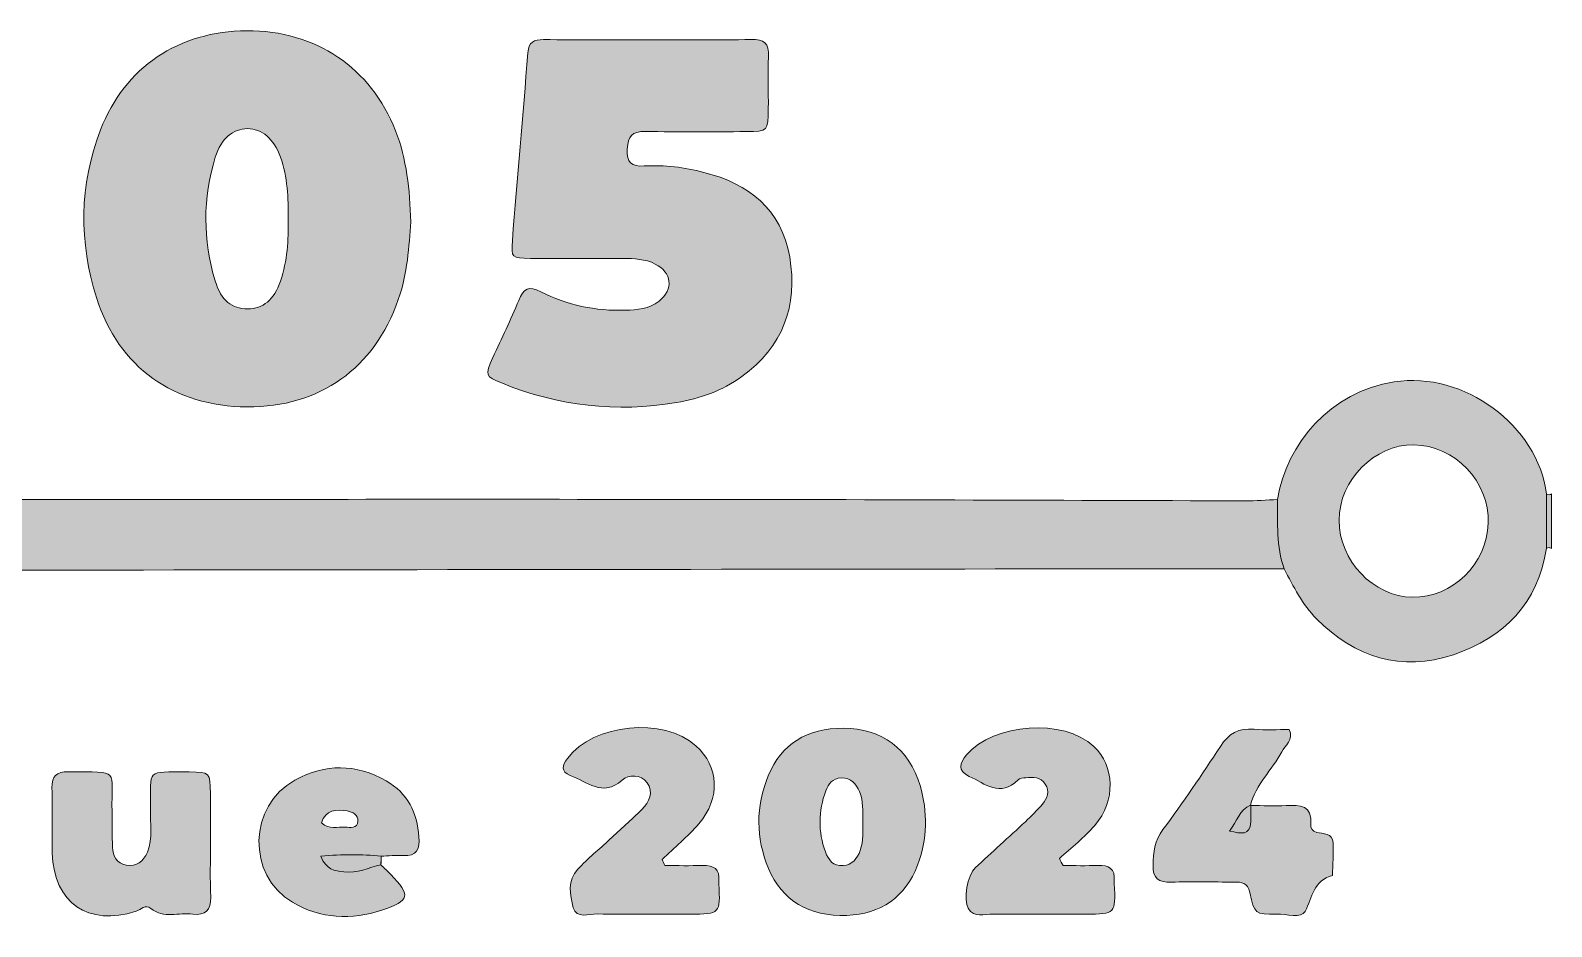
# Model space of a CAD drawing. Header units: millimetres. Extents: x -46 to 187, y -44 to 92.
# Drawn here: x 139.64 to 186.7, y -30.3 to -2.56 of the extents above; entities that cross this region are included whole.
import ezdxf

# ---------------------------------------------------------------- set-up
doc = ezdxf.new("R2010")
doc.units = ezdxf.units.MM
doc.header["$MEASUREMENT"] = 0
doc.layers.add('Calque 1', color=7, linetype='Continuous')

# ---------------------------------------------------------------- blocks, each defined once
blk = doc.blocks.new('block 2')
at = {"layer": 'Calque 1', "true_color": 0xffffff}
h = blk.add_hatch(color=7, dxfattribs=at)
h.dxf.hatch_style = 2
edge = h.paths.add_edge_path()
edge.add_spline(control_points=[(151.409, -8.488), (151.356, -9.243), (151.307, -10.083), (151.023, -10.895), (150.275, -13.027), (148.602, -14.225), (146.343, -14.215), (144.093, -14.205), (142.367, -12.987), (141.692, -10.856), (141.141, -9.114), (141.146, -7.355), (141.812, -5.636), (142.566, -3.692), (144.23, -2.581), (146.339, -2.57), (148.464, -2.559), (150.176, -3.715), (150.939, -5.668), (151.283, -6.548), (151.376, -7.469), (151.409, -8.488)], knot_values=[0, 0, 0, 0, 1, 1, 1, 2, 2, 2, 3, 3, 3, 4, 4, 4, 5, 5, 5, 6, 6, 6, 7, 7, 7, 7], degree=3, periodic=1)
edge = h.paths.add_edge_path()
edge.add_spline(control_points=[(147.614, -8.4), (147.627, -7.748), (147.595, -7.101), (147.377, -6.481), (147.177, -5.914), (146.799, -5.6), (146.36, -5.601), (145.913, -5.603), (145.546, -5.891), (145.361, -6.488), (144.968, -7.758), (144.976, -9.044), (145.357, -10.314), (145.544, -10.936), (145.874, -11.176), (146.363, -11.178), (146.838, -11.179), (147.177, -10.906), (147.379, -10.318), (147.591, -9.697), (147.629, -9.05), (147.614, -8.4)], knot_values=[0, 0, 0, 0, 1, 1, 1, 2, 2, 2, 3, 3, 3, 4, 4, 4, 5, 5, 5, 6, 6, 6, 7, 7, 7, 7], degree=3, periodic=1)
h = blk.add_hatch(color=7, dxfattribs=at)
h.dxf.hatch_style = 2
edge = h.paths.add_edge_path()
edge.add_spline(control_points=[(158.813, -2.846), (159.855, -2.846), (160.898, -2.859), (161.94, -2.84), (162.338, -2.832), (162.5, -2.96), (162.479, -3.372), (162.451, -3.906), (162.476, -4.442), (162.471, -4.977), (162.465, -5.679), (162.462, -5.687), (161.787, -5.692), (160.745, -5.699), (159.702, -5.706), (158.66, -5.688), (158.257, -5.681), (158.132, -5.842), (158.107, -6.231), (158.078, -6.658), (158.24, -6.779), (158.634, -6.756), (159.257, -6.719), (159.875, -6.8), (160.476, -6.954), (161.865, -7.308), (162.882, -8.09), (163.132, -9.574), (163.387, -11.086), (162.926, -12.359), (161.65, -13.277), (161.046, -13.712), (160.36, -13.958), (159.628, -14.082), (157.776, -14.395), (155.981, -14.187), (154.245, -13.485), (153.699, -13.264), (153.702, -13.243), (153.951, -12.686), (154.214, -12.095), (154.504, -11.515), (154.75, -10.917), (154.899, -10.558), (155.052, -10.449), (155.437, -10.649), (156.249, -11.072), (157.132, -11.247), (158.049, -11.223), (158.416, -11.214), (158.785, -11.184), (159.09, -10.94), (159.546, -10.575), (159.492, -10.054), (158.972, -9.791), (158.66, -9.633), (158.321, -9.622), (157.982, -9.621), (157.024, -9.619), (156.066, -9.626), (155.108, -9.617), (154.54, -9.611), (154.511, -9.598), (154.552, -9.063), (154.702, -7.126), (154.88, -5.192), (155.03, -3.255), (155.056, -2.912), (155.222, -2.841), (155.517, -2.844), (156.615, -2.851), (157.714, -2.847), (158.813, -2.846)], knot_values=[0, 0, 0, 0, 1, 1, 1, 2, 2, 2, 3, 3, 3, 4, 4, 4, 5, 5, 5, 6, 6, 6, 7, 7, 7, 8, 8, 8, 9, 9, 9, 10, 10, 10, 11, 11, 11, 12, 12, 12, 13, 13, 13, 14, 14, 14, 15, 15, 15, 16, 16, 16, 17, 17, 17, 18, 18, 18, 19, 19, 19, 20, 20, 20, 21, 21, 21, 22, 22, 22, 23, 23, 23, 24, 24, 24, 24], degree=3, periodic=1)
h = blk.add_hatch(color=7, dxfattribs=at)
h.dxf.hatch_style = 2
edge = h.paths.add_edge_path()
edge.add_spline(control_points=[(178.428, -19.231), (177.018, -19.23), (175.608, -19.227), (174.198, -19.228), (154.117, -19.252), (134.036, -19.276), (113.955, -19.299), (112.234, -19.301), (110.514, -19.296), (108.793, -19.287), (107.991, -19.283), (107.979, -19.274), (107.983, -18.513), (107.998, -15.383), (108.018, -12.253), (108.043, -9.124), (108.05, -8.292), (108.108, -8.251), (108.909, -8.326), (110.228, -8.45), (110.224, -8.45), (110.212, -9.791), (110.192, -11.906), (110.177, -14.02), (110.162, -16.135), (110.155, -17.022), (110.164, -17.036), (111.048, -17.039), (115.505, -17.057), (119.961, -17.082), (124.417, -17.083), (136.037, -17.086), (147.657, -17.072), (159.277, -17.078), (165.256, -17.08), (171.236, -17.11), (177.215, -17.124), (177.552, -17.125), (177.89, -17.098), (178.228, -17.083), (178.22, -17.806), (178.193, -18.531), (178.428, -19.231)], knot_values=[0, 0, 0, 0, 1, 1, 1, 2, 2, 2, 3, 3, 3, 4, 4, 4, 5, 5, 5, 6, 6, 6, 7, 7, 7, 8, 8, 8, 9, 9, 9, 10, 10, 10, 11, 11, 11, 12, 12, 12, 13, 13, 13, 14, 14, 14, 14], degree=3, periodic=1)
h = blk.add_hatch(color=7, dxfattribs=at)
h.dxf.hatch_style = 2
edge = h.paths.add_edge_path()
edge.add_spline(control_points=[(178.428, -19.231), (178.193, -18.531), (178.22, -17.806), (178.228, -17.083), (178.494, -15.352), (179.87, -13.747), (181.835, -13.441), (183.994, -13.106), (186.279, -14.781), (186.548, -16.921), (186.547, -17.476), (186.547, -18.031), (186.546, -18.585), (186.289, -20.298), (185.23, -21.358), (183.667, -21.886), (182.054, -22.431), (180.627, -21.977), (179.433, -20.777), (178.991, -20.332), (178.723, -19.772), (178.428, -19.231)], knot_values=[0, 0, 0, 0, 1, 1, 1, 2, 2, 2, 3, 3, 3, 4, 4, 4, 5, 5, 5, 6, 6, 6, 7, 7, 7, 7], degree=3, periodic=1)
edge = h.paths.add_edge_path()
edge.add_spline(control_points=[(182.44, -15.39), (181.224, -15.376), (180.131, -16.48), (180.131, -17.723), (180.131, -18.977), (181.186, -20.086), (182.399, -20.108), (183.634, -20.129), (184.707, -19.081), (184.744, -17.815), (184.782, -16.527), (183.716, -15.405), (182.44, -15.39)], knot_values=[0, 0, 0, 0, 1, 1, 1, 2, 2, 2, 3, 3, 3, 4, 4, 4, 4], degree=3, periodic=1)
at = {"layer": 'Calque 1', "true_color": 0x64a5d8}
h = blk.add_hatch(color=153, dxfattribs=at)
h.dxf.hatch_style = 2
edge = h.paths.add_edge_path()
edge.add_spline(control_points=[(186.704, -18.6), (186.704, -18.6), (186.627, -18.57), (186.627, -18.57), (186.627, -18.57), (186.546, -18.585), (186.546, -18.585), (186.547, -18.031), (186.547, -17.476), (186.548, -16.921), (186.602, -16.942), (186.654, -16.938), (186.704, -16.908), (186.704, -17.472), (186.704, -18.036), (186.704, -18.6)], knot_values=[0, 0, 0, 0, 1, 1, 1, 2, 2, 2, 3, 3, 3, 4, 4, 4, 5, 5, 5, 5], degree=3, periodic=1)
at = {"layer": 'Calque 1', "true_color": 0xffffff}
h = blk.add_hatch(color=7, dxfattribs=at)
h.dxf.hatch_style = 2
edge = h.paths.add_edge_path()
edge.add_spline(control_points=[(159.27, -28.415), (159.659, -28.415), (160.048, -28.426), (160.437, -28.411), (160.788, -28.398), (160.972, -28.528), (160.942, -28.897), (160.939, -28.925), (160.941, -28.954), (160.942, -28.982), (160.987, -29.91), (160.98, -29.918), (160.048, -29.92), (159.091, -29.922), (158.133, -29.931), (157.177, -29.914), (156.92, -29.909), (156.532, -30.074), (156.438, -29.719), (156.335, -29.33), (156.24, -28.873), (156.579, -28.523), (156.891, -28.2), (157.237, -27.909), (157.567, -27.603), (157.897, -27.298), (158.234, -26.999), (158.555, -26.683), (158.793, -26.448), (158.927, -26.141), (158.719, -25.849), (158.529, -25.582), (158.148, -25.598), (157.952, -25.77), (157.336, -26.314), (156.861, -25.815), (156.344, -25.624), (156.043, -25.512), (156.089, -25.319), (156.255, -25.097), (157.06, -24.02), (159.236, -23.804), (160.232, -24.707), (160.946, -25.355), (161.001, -26.323), (160.322, -27.12), (159.98, -27.522), (159.565, -27.861), (159.182, -28.228), (159.212, -28.29), (159.241, -28.352), (159.27, -28.415)], knot_values=[0, 0, 0, 0, 1, 1, 1, 2, 2, 2, 3, 3, 3, 4, 4, 4, 5, 5, 5, 6, 6, 6, 7, 7, 7, 8, 8, 8, 9, 9, 9, 10, 10, 10, 11, 11, 11, 12, 12, 12, 13, 13, 13, 14, 14, 14, 15, 15, 15, 16, 16, 16, 17, 17, 17, 17], degree=3, periodic=1)
h = blk.add_hatch(color=7, dxfattribs=at)
h.dxf.hatch_style = 2
edge = h.paths.add_edge_path()
edge.add_spline(control_points=[(171.59, -28.415), (171.949, -28.415), (172.308, -28.426), (172.666, -28.411), (173.012, -28.397), (173.208, -28.515), (173.174, -28.891), (173.171, -28.919), (173.173, -28.947), (173.174, -28.975), (173.219, -29.911), (173.215, -29.918), (172.289, -29.92), (171.333, -29.923), (170.377, -29.93), (169.421, -29.915), (169.16, -29.911), (168.84, -30.046), (168.655, -29.738), (168.497, -29.476), (168.634, -28.711), (168.874, -28.485), (169.387, -28.004), (169.911, -27.536), (170.425, -27.057), (170.61, -26.885), (170.788, -26.704), (170.95, -26.51), (171.1, -26.331), (171.189, -26.12), (171.041, -25.893), (170.896, -25.67), (170.665, -25.674), (170.437, -25.695), (170.355, -25.702), (170.248, -25.709), (170.198, -25.761), (169.648, -26.322), (169.174, -25.877), (168.688, -25.653), (168.313, -25.481), (168.388, -25.248), (168.607, -24.989), (169.443, -23.998), (171.604, -23.852), (172.546, -24.726), (173.191, -25.325), (173.226, -26.414), (172.576, -27.17), (172.251, -27.548), (171.846, -27.858), (171.477, -28.198), (171.515, -28.27), (171.552, -28.342), (171.59, -28.415)], knot_values=[0, 0, 0, 0, 1, 1, 1, 2, 2, 2, 3, 3, 3, 4, 4, 4, 5, 5, 5, 6, 6, 6, 7, 7, 7, 8, 8, 8, 9, 9, 9, 10, 10, 10, 11, 11, 11, 12, 12, 12, 13, 13, 13, 14, 14, 14, 15, 15, 15, 16, 16, 16, 17, 17, 17, 18, 18, 18, 18], degree=3, periodic=1)
h = blk.add_hatch(color=7, dxfattribs=at)
h.dxf.hatch_style = 2
edge = h.paths.add_edge_path()
edge.add_spline(control_points=[(164.793, -24.165), (165.985, -24.174), (166.835, -24.8), (167.165, -25.932), (167.407, -26.763), (167.395, -27.592), (167.087, -28.407), (166.721, -29.378), (165.944, -29.926), (164.901, -29.957), (163.721, -29.992), (162.898, -29.509), (162.478, -28.506), (162.081, -27.555), (162.077, -26.592), (162.469, -25.638), (162.875, -24.652), (163.669, -24.157), (164.793, -24.165)], knot_values=[0, 0, 0, 0, 1, 1, 1, 2, 2, 2, 3, 3, 3, 4, 4, 4, 5, 5, 5, 6, 6, 6, 6], degree=3, periodic=1)
edge = h.paths.add_edge_path()
edge.add_spline(control_points=[(165.398, -27.033), (165.385, -26.728), (165.42, -26.413), (165.294, -26.124), (165.189, -25.885), (165.03, -25.694), (164.729, -25.704), (164.463, -25.712), (164.327, -25.888), (164.248, -26.105), (164.019, -26.73), (164.007, -27.362), (164.236, -27.991), (164.328, -28.242), (164.481, -28.438), (164.784, -28.418), (165.076, -28.399), (165.224, -28.193), (165.313, -27.947), (165.42, -27.652), (165.387, -27.34), (165.398, -27.033)], knot_values=[0, 0, 0, 0, 1, 1, 1, 2, 2, 2, 3, 3, 3, 4, 4, 4, 5, 5, 5, 6, 6, 6, 7, 7, 7, 7], degree=3, periodic=1)
h = blk.add_hatch(color=7, dxfattribs=at)
h.dxf.hatch_style = 2
edge = h.paths.add_edge_path()
edge.add_spline(control_points=[(177.397, -26.557), (177.764, -26.558), (178.131, -26.573), (178.496, -26.557), (178.924, -26.539), (179.307, -26.544), (179.253, -27.143), (179.243, -27.256), (179.31, -27.357), (179.437, -27.39), (179.641, -27.444), (179.93, -27.387), (179.943, -27.712), (179.956, -28.048), (179.933, -28.386), (179.926, -28.723), (179.333, -28.866), (179.305, -29.402), (179.08, -29.833), (178.963, -30.06), (178.502, -29.913), (178.197, -29.917), (177.531, -29.924), (177.513, -29.92), (177.371, -29.25), (177.306, -28.938), (177.112, -28.927), (176.879, -28.926), (176.231, -28.925), (175.582, -28.911), (174.934, -28.929), (174.549, -28.941), (174.365, -28.82), (174.373, -28.404), (174.38, -28.002), (174.423, -27.647), (174.68, -27.299), (175.3, -26.462), (175.891, -25.602), (176.457, -24.727), (176.717, -24.325), (177.021, -24.147), (177.499, -24.195), (177.86, -24.231), (178.228, -24.202), (178.589, -24.202), (178.737, -24.538), (178.459, -24.69), (178.354, -24.893), (178.06, -25.46), (177.546, -25.9), (177.389, -26.55), (177.043, -26.692), (176.975, -27.033), (176.742, -27.348), (177.112, -27.426), (177.377, -27.499), (177.397, -27.06), (177.404, -26.893), (177.398, -26.725), (177.397, -26.557)], knot_values=[0, 0, 0, 0, 1, 1, 1, 2, 2, 2, 3, 3, 3, 4, 4, 4, 5, 5, 5, 6, 6, 6, 7, 7, 7, 8, 8, 8, 9, 9, 9, 10, 10, 10, 11, 11, 11, 12, 12, 12, 13, 13, 13, 14, 14, 14, 15, 15, 15, 16, 16, 16, 17, 17, 17, 18, 18, 18, 19, 19, 19, 20, 20, 20, 20], degree=3, periodic=1)
h = blk.add_hatch(color=7, dxfattribs=at)
h.dxf.hatch_style = 2
edge = h.paths.add_edge_path()
edge.add_spline(control_points=[(145.213, -27.705), (145.213, -28.268), (145.196, -28.832), (145.218, -29.394), (145.234, -29.805), (145.055, -29.967), (144.666, -29.917), (144.234, -29.862), (143.769, -30.074), (143.368, -29.742), (143.201, -29.604), (143.059, -29.783), (142.911, -29.83), (141.429, -30.305), (140.366, -29.576), (140.319, -28.034), (140.299, -27.359), (140.325, -26.682), (140.308, -26.007), (140.299, -25.643), (140.451, -25.51), (140.808, -25.512), (142.479, -25.521), (142.13, -25.397), (142.166, -26.751), (142.175, -27.117), (142.167, -27.483), (142.18, -27.849), (142.19, -28.127), (142.307, -28.348), (142.604, -28.4), (142.931, -28.456), (143.14, -28.289), (143.26, -27.996), (143.437, -27.561), (143.344, -27.105), (143.355, -26.658), (143.387, -25.401), (143.158, -25.519), (144.555, -25.518), (145.195, -25.518), (145.201, -25.535), (145.212, -26.185), (145.22, -26.691), (145.213, -27.198), (145.213, -27.705)], knot_values=[0, 0, 0, 0, 1, 1, 1, 2, 2, 2, 3, 3, 3, 4, 4, 4, 5, 5, 5, 6, 6, 6, 7, 7, 7, 8, 8, 8, 9, 9, 9, 10, 10, 10, 11, 11, 11, 12, 12, 12, 13, 13, 13, 14, 14, 14, 15, 15, 15, 15], degree=3, periodic=1)
h = blk.add_hatch(color=7, dxfattribs=at)
h.dxf.hatch_style = 2
edge = h.paths.add_edge_path()
edge.add_spline(control_points=[(150.486, -28.392), (150.587, -28.491), (150.688, -28.589), (150.787, -28.689), (151.415, -29.325), (151.391, -29.508), (150.518, -29.795), (149.575, -30.105), (148.618, -30.069), (147.747, -29.551), (146.329, -28.708), (146.381, -26.564), (147.827, -25.769), (148.763, -25.255), (149.712, -25.261), (150.644, -25.79), (151.315, -26.17), (151.613, -26.778), (151.663, -27.529), (151.688, -27.892), (151.608, -28.137), (151.166, -28.104), (150.943, -28.087), (150.717, -28.119), (150.492, -28.128), (149.891, -28.059), (149.294, -28.065), (148.625, -28.124), (148.792, -28.546), (149.054, -28.579), (149.338, -28.614), (149.75, -28.665), (150.106, -28.474), (150.486, -28.392)], knot_values=[0, 0, 0, 0, 1, 1, 1, 2, 2, 2, 3, 3, 3, 4, 4, 4, 5, 5, 5, 6, 6, 6, 7, 7, 7, 8, 8, 8, 9, 9, 9, 10, 10, 10, 11, 11, 11, 11], degree=3, periodic=1)
edge = h.paths.add_edge_path()
edge.add_spline(control_points=[(148.644, -27.094), (148.885, -27.314), (149.146, -27.215), (149.384, -27.225), (149.533, -27.231), (149.759, -27.281), (149.774, -27.04), (149.786, -26.847), (149.614, -26.753), (149.442, -26.725), (149.099, -26.667), (148.778, -26.679), (148.644, -27.094)], knot_values=[0, 0, 0, 0, 1, 1, 1, 2, 2, 2, 3, 3, 3, 4, 4, 4, 4], degree=3, periodic=1)
at = {"layer": 'Calque 1', "true_color": 0xfeffff}
h = blk.add_hatch(color=7, dxfattribs=at)
h.dxf.hatch_style = 2
edge = h.paths.add_edge_path()
edge.add_spline(control_points=[(177.397, -26.557), (177.398, -26.725), (177.404, -26.893), (177.397, -27.06), (177.377, -27.499), (177.112, -27.426), (176.742, -27.348), (176.975, -27.033), (177.043, -26.692), (177.389, -26.55), (177.389, -26.55), (177.397, -26.557), (177.397, -26.557)], knot_values=[0, 0, 0, 0, 1, 1, 1, 2, 2, 2, 3, 3, 3, 4, 4, 4, 4], degree=3, periodic=1)
at = {"layer": 'Calque 1', "true_color": 0xe0edf7}
h = blk.add_hatch(color=254, dxfattribs=at)
h.dxf.hatch_style = 2
edge = h.paths.add_edge_path()
edge.add_spline(control_points=[(150.486, -28.392), (150.106, -28.474), (149.75, -28.665), (149.338, -28.614), (149.054, -28.579), (148.792, -28.546), (148.625, -28.124), (149.294, -28.065), (149.891, -28.059), (150.492, -28.128), (150.49, -28.216), (150.488, -28.304), (150.486, -28.392)], knot_values=[0, 0, 0, 0, 1, 1, 1, 2, 2, 2, 3, 3, 3, 4, 4, 4, 4], degree=3, periodic=1)
at = {"layer": 'Calque 1', "lineweight": 0}
for points, knots in [([(151.409, -8.488), (151.376, -7.469), (151.283, -6.548), (150.939, -5.668), (150.176, -3.715), (148.464, -2.559), (146.339, -2.57), (144.23, -2.581), (142.566, -3.692), (141.812, -5.636), (141.146, -7.355), (141.141, -9.114), (141.692, -10.856), (142.367, -12.987), (144.093, -14.205), (146.343, -14.215), (148.602, -14.225), (150.275, -13.027), (151.023, -10.895), (151.307, -10.083), (151.356, -9.243), (151.409, -8.488)], [0, 0, 0, 0, 1, 1, 1, 2, 2, 2, 3, 3, 3, 4, 4, 4, 5, 5, 5, 6, 6, 6, 7, 7, 7, 7]), ([(151.409, -8.488), (151.356, -9.243), (151.307, -10.083), (151.023, -10.895), (150.275, -13.027), (148.602, -14.225), (146.343, -14.215), (144.093, -14.205), (142.367, -12.987), (141.692, -10.856), (141.141, -9.114), (141.146, -7.355), (141.812, -5.636), (142.566, -3.692), (144.23, -2.581), (146.339, -2.57), (148.464, -2.559), (150.176, -3.715), (150.939, -5.668), (151.283, -6.548), (151.376, -7.469), (151.409, -8.488)], [0, 0, 0, 0, 1, 1, 1, 2, 2, 2, 3, 3, 3, 4, 4, 4, 5, 5, 5, 6, 6, 6, 7, 7, 7, 7]), ([(158.813, -2.847), (157.714, -2.847), (156.615, -2.851), (155.517, -2.844), (155.222, -2.841), (155.056, -2.912), (155.03, -3.255), (154.88, -5.192), (154.702, -7.126), (154.552, -9.063), (154.511, -9.598), (154.54, -9.611), (155.108, -9.617), (156.066, -9.626), (157.024, -9.619), (157.982, -9.621), (158.321, -9.622), (158.66, -9.633), (158.972, -9.791), (159.492, -10.054), (159.546, -10.575), (159.09, -10.94), (158.785, -11.184), (158.416, -11.214), (158.049, -11.223), (157.132, -11.247), (156.249, -11.072), (155.437, -10.649), (155.052, -10.449), (154.899, -10.558), (154.75, -10.917), (154.504, -11.515), (154.214, -12.095), (153.951, -12.686), (153.702, -13.243), (153.699, -13.264), (154.245, -13.485), (155.981, -14.187), (157.776, -14.395), (159.628, -14.082), (160.36, -13.958), (161.046, -13.712), (161.65, -13.277), (162.926, -12.359), (163.387, -11.086), (163.132, -9.574), (162.882, -8.09), (161.865, -7.308), (160.476, -6.954), (159.875, -6.8), (159.257, -6.719), (158.634, -6.756), (158.24, -6.779), (158.078, -6.658), (158.107, -6.231), (158.132, -5.842), (158.257, -5.681), (158.66, -5.688), (159.702, -5.706), (160.745, -5.699), (161.787, -5.692), (162.462, -5.687), (162.465, -5.679), (162.471, -4.977), (162.476, -4.442), (162.451, -3.906), (162.479, -3.372), (162.5, -2.96), (162.338, -2.832), (161.94, -2.84), (160.898, -2.859), (159.855, -2.846), (158.813, -2.847)], [0, 0, 0, 0, 1, 1, 1, 2, 2, 2, 3, 3, 3, 4, 4, 4, 5, 5, 5, 6, 6, 6, 7, 7, 7, 8, 8, 8, 9, 9, 9, 10, 10, 10, 11, 11, 11, 12, 12, 12, 13, 13, 13, 14, 14, 14, 15, 15, 15, 16, 16, 16, 17, 17, 17, 18, 18, 18, 19, 19, 19, 20, 20, 20, 21, 21, 21, 22, 22, 22, 23, 23, 23, 24, 24, 24, 24]), ([(158.813, -2.846), (159.855, -2.846), (160.898, -2.859), (161.94, -2.84), (162.338, -2.832), (162.5, -2.96), (162.479, -3.372), (162.451, -3.906), (162.476, -4.442), (162.471, -4.977), (162.465, -5.679), (162.462, -5.687), (161.787, -5.692), (160.745, -5.699), (159.702, -5.706), (158.66, -5.688), (158.257, -5.681), (158.132, -5.842), (158.107, -6.231), (158.078, -6.658), (158.24, -6.779), (158.634, -6.756), (159.257, -6.719), (159.875, -6.8), (160.476, -6.954), (161.865, -7.308), (162.882, -8.09), (163.132, -9.574), (163.387, -11.086), (162.926, -12.359), (161.65, -13.277), (161.046, -13.712), (160.36, -13.958), (159.628, -14.082), (157.776, -14.395), (155.981, -14.187), (154.245, -13.485), (153.699, -13.264), (153.702, -13.243), (153.951, -12.686), (154.214, -12.095), (154.504, -11.515), (154.75, -10.917), (154.899, -10.558), (155.052, -10.449), (155.437, -10.649), (156.249, -11.072), (157.132, -11.247), (158.049, -11.223), (158.416, -11.214), (158.785, -11.184), (159.09, -10.94), (159.546, -10.575), (159.492, -10.054), (158.972, -9.791), (158.66, -9.633), (158.321, -9.622), (157.982, -9.621), (157.024, -9.619), (156.066, -9.626), (155.108, -9.617), (154.54, -9.611), (154.511, -9.598), (154.552, -9.063), (154.702, -7.126), (154.88, -5.192), (155.03, -3.255), (155.056, -2.912), (155.222, -2.841), (155.517, -2.844), (156.615, -2.851), (157.714, -2.847), (158.813, -2.846)], [0, 0, 0, 0, 1, 1, 1, 2, 2, 2, 3, 3, 3, 4, 4, 4, 5, 5, 5, 6, 6, 6, 7, 7, 7, 8, 8, 8, 9, 9, 9, 10, 10, 10, 11, 11, 11, 12, 12, 12, 13, 13, 13, 14, 14, 14, 15, 15, 15, 16, 16, 16, 17, 17, 17, 18, 18, 18, 19, 19, 19, 20, 20, 20, 21, 21, 21, 22, 22, 22, 23, 23, 23, 24, 24, 24, 24]), ([(147.614, -8.4), (147.627, -7.748), (147.595, -7.101), (147.377, -6.481), (147.177, -5.914), (146.799, -5.6), (146.36, -5.601), (145.913, -5.603), (145.546, -5.891), (145.361, -6.488), (144.968, -7.758), (144.976, -9.044), (145.357, -10.314), (145.544, -10.936), (145.874, -11.176), (146.363, -11.178), (146.838, -11.179), (147.177, -10.906), (147.379, -10.318), (147.591, -9.697), (147.629, -9.05), (147.614, -8.4)], [0, 0, 0, 0, 1, 1, 1, 2, 2, 2, 3, 3, 3, 4, 4, 4, 5, 5, 5, 6, 6, 6, 7, 7, 7, 7]), ([(147.614, -8.399), (147.629, -9.05), (147.591, -9.697), (147.379, -10.318), (147.177, -10.906), (146.838, -11.179), (146.363, -11.178), (145.874, -11.176), (145.544, -10.936), (145.357, -10.314), (144.976, -9.044), (144.968, -7.758), (145.361, -6.488), (145.546, -5.891), (145.913, -5.603), (146.36, -5.601), (146.799, -5.6), (147.177, -5.914), (147.377, -6.481), (147.595, -7.101), (147.627, -7.748), (147.614, -8.399)], [0, 0, 0, 0, 1, 1, 1, 2, 2, 2, 3, 3, 3, 4, 4, 4, 5, 5, 5, 6, 6, 6, 7, 7, 7, 7]), ([(178.428, -19.231), (177.018, -19.23), (175.608, -19.227), (174.198, -19.228), (154.117, -19.252), (134.036, -19.276), (113.955, -19.299), (112.234, -19.301), (110.514, -19.296), (108.793, -19.287), (107.991, -19.283), (107.979, -19.274), (107.983, -18.513), (107.998, -15.383), (108.018, -12.253), (108.043, -9.124), (108.05, -8.292), (108.108, -8.251), (108.909, -8.326), (110.228, -8.45), (110.224, -8.45), (110.212, -9.791), (110.192, -11.906), (110.177, -14.02), (110.162, -16.135), (110.155, -17.022), (110.164, -17.036), (111.048, -17.039), (115.505, -17.057), (119.961, -17.082), (124.417, -17.083), (136.037, -17.086), (147.657, -17.072), (159.277, -17.078), (165.256, -17.08), (171.236, -17.11), (177.215, -17.124), (177.552, -17.125), (177.89, -17.098), (178.228, -17.083), (178.22, -17.806), (178.193, -18.531), (178.428, -19.231)], [0, 0, 0, 0, 1, 1, 1, 2, 2, 2, 3, 3, 3, 4, 4, 4, 5, 5, 5, 6, 6, 6, 7, 7, 7, 8, 8, 8, 9, 9, 9, 10, 10, 10, 11, 11, 11, 12, 12, 12, 13, 13, 13, 14, 14, 14, 14]), ([(178.428, -19.231), (178.193, -18.531), (178.22, -17.806), (178.228, -17.083), (178.494, -15.352), (179.87, -13.747), (181.835, -13.441), (183.994, -13.106), (186.279, -14.781), (186.548, -16.921), (186.547, -17.476), (186.547, -18.031), (186.546, -18.585), (186.289, -20.298), (185.23, -21.358), (183.667, -21.886), (182.054, -22.431), (180.627, -21.977), (179.433, -20.777), (178.991, -20.332), (178.723, -19.772), (178.428, -19.231)], [0, 0, 0, 0, 1, 1, 1, 2, 2, 2, 3, 3, 3, 4, 4, 4, 5, 5, 5, 6, 6, 6, 7, 7, 7, 7]), ([(182.44, -15.39), (181.224, -15.376), (180.131, -16.48), (180.131, -17.723), (180.131, -18.977), (181.186, -20.086), (182.399, -20.108), (183.634, -20.129), (184.707, -19.081), (184.744, -17.815), (184.782, -16.527), (183.716, -15.405), (182.44, -15.39)], [0, 0, 0, 0, 1, 1, 1, 2, 2, 2, 3, 3, 3, 4, 4, 4, 4]), ([(182.44, -15.39), (183.716, -15.405), (184.782, -16.527), (184.744, -17.815), (184.707, -19.081), (183.634, -20.129), (182.399, -20.108), (181.186, -20.086), (180.131, -18.977), (180.131, -17.723), (180.131, -16.48), (181.224, -15.376), (182.44, -15.39)], [0, 0, 0, 0, 1, 1, 1, 2, 2, 2, 3, 3, 3, 4, 4, 4, 4]), ([(186.704, -18.6), (186.704, -18.6), (186.627, -18.57), (186.627, -18.57), (186.627, -18.57), (186.546, -18.585), (186.546, -18.585), (186.547, -18.031), (186.547, -17.476), (186.548, -16.921), (186.602, -16.942), (186.654, -16.938), (186.704, -16.908), (186.704, -17.472), (186.704, -18.036), (186.704, -18.6)], [0, 0, 0, 0, 1, 1, 1, 2, 2, 2, 3, 3, 3, 4, 4, 4, 5, 5, 5, 5]), ([(159.27, -28.415), (159.241, -28.352), (159.212, -28.29), (159.182, -28.228), (159.565, -27.861), (159.98, -27.522), (160.322, -27.12), (161.001, -26.323), (160.946, -25.355), (160.232, -24.707), (159.236, -23.804), (157.06, -24.02), (156.255, -25.097), (156.089, -25.319), (156.043, -25.512), (156.344, -25.624), (156.861, -25.815), (157.336, -26.314), (157.952, -25.77), (158.148, -25.598), (158.529, -25.582), (158.719, -25.849), (158.927, -26.141), (158.793, -26.448), (158.555, -26.683), (158.234, -26.999), (157.897, -27.298), (157.567, -27.603), (157.237, -27.909), (156.891, -28.2), (156.579, -28.523), (156.24, -28.873), (156.335, -29.33), (156.438, -29.719), (156.532, -30.074), (156.92, -29.909), (157.177, -29.914), (158.133, -29.931), (159.091, -29.922), (160.048, -29.92), (160.98, -29.918), (160.987, -29.91), (160.942, -28.982), (160.941, -28.954), (160.939, -28.925), (160.942, -28.897), (160.972, -28.528), (160.788, -28.398), (160.437, -28.411), (160.048, -28.426), (159.659, -28.415), (159.27, -28.415)], [0, 0, 0, 0, 1, 1, 1, 2, 2, 2, 3, 3, 3, 4, 4, 4, 5, 5, 5, 6, 6, 6, 7, 7, 7, 8, 8, 8, 9, 9, 9, 10, 10, 10, 11, 11, 11, 12, 12, 12, 13, 13, 13, 14, 14, 14, 15, 15, 15, 16, 16, 16, 17, 17, 17, 17]), ([(159.27, -28.415), (159.659, -28.415), (160.048, -28.426), (160.437, -28.411), (160.788, -28.398), (160.972, -28.528), (160.942, -28.897), (160.939, -28.925), (160.941, -28.954), (160.942, -28.982), (160.987, -29.91), (160.98, -29.918), (160.048, -29.92), (159.091, -29.922), (158.133, -29.931), (157.177, -29.914), (156.92, -29.909), (156.532, -30.074), (156.438, -29.719), (156.335, -29.33), (156.24, -28.873), (156.579, -28.523), (156.891, -28.2), (157.237, -27.909), (157.567, -27.603), (157.897, -27.298), (158.234, -26.999), (158.555, -26.683), (158.793, -26.448), (158.927, -26.141), (158.719, -25.849), (158.529, -25.582), (158.148, -25.598), (157.952, -25.77), (157.336, -26.314), (156.861, -25.815), (156.344, -25.624), (156.043, -25.512), (156.089, -25.319), (156.255, -25.097), (157.06, -24.02), (159.236, -23.804), (160.232, -24.707), (160.946, -25.355), (161.001, -26.323), (160.322, -27.12), (159.98, -27.522), (159.565, -27.861), (159.182, -28.228), (159.212, -28.29), (159.241, -28.352), (159.27, -28.415)], [0, 0, 0, 0, 1, 1, 1, 2, 2, 2, 3, 3, 3, 4, 4, 4, 5, 5, 5, 6, 6, 6, 7, 7, 7, 8, 8, 8, 9, 9, 9, 10, 10, 10, 11, 11, 11, 12, 12, 12, 13, 13, 13, 14, 14, 14, 15, 15, 15, 16, 16, 16, 17, 17, 17, 17]), ([(171.59, -28.415), (171.552, -28.342), (171.515, -28.27), (171.477, -28.198), (171.846, -27.858), (172.251, -27.548), (172.576, -27.17), (173.226, -26.414), (173.191, -25.325), (172.546, -24.726), (171.604, -23.852), (169.443, -23.998), (168.607, -24.989), (168.388, -25.248), (168.313, -25.481), (168.688, -25.653), (169.174, -25.877), (169.648, -26.322), (170.198, -25.761), (170.248, -25.709), (170.355, -25.702), (170.437, -25.695), (170.665, -25.674), (170.896, -25.67), (171.041, -25.893), (171.189, -26.12), (171.1, -26.331), (170.95, -26.51), (170.788, -26.704), (170.61, -26.885), (170.425, -27.057), (169.911, -27.536), (169.387, -28.004), (168.874, -28.485), (168.634, -28.711), (168.497, -29.476), (168.655, -29.738), (168.84, -30.046), (169.16, -29.911), (169.421, -29.915), (170.377, -29.93), (171.333, -29.923), (172.289, -29.92), (173.215, -29.918), (173.219, -29.911), (173.174, -28.975), (173.173, -28.947), (173.171, -28.919), (173.174, -28.891), (173.208, -28.515), (173.012, -28.397), (172.666, -28.411), (172.308, -28.426), (171.949, -28.415), (171.59, -28.415)], [0, 0, 0, 0, 1, 1, 1, 2, 2, 2, 3, 3, 3, 4, 4, 4, 5, 5, 5, 6, 6, 6, 7, 7, 7, 8, 8, 8, 9, 9, 9, 10, 10, 10, 11, 11, 11, 12, 12, 12, 13, 13, 13, 14, 14, 14, 15, 15, 15, 16, 16, 16, 17, 17, 17, 18, 18, 18, 18]), ([(171.59, -28.415), (171.949, -28.415), (172.308, -28.426), (172.666, -28.411), (173.012, -28.397), (173.208, -28.515), (173.174, -28.891), (173.171, -28.919), (173.173, -28.947), (173.174, -28.975), (173.219, -29.911), (173.215, -29.918), (172.289, -29.92), (171.333, -29.923), (170.377, -29.93), (169.421, -29.915), (169.16, -29.911), (168.84, -30.046), (168.655, -29.738), (168.497, -29.476), (168.634, -28.711), (168.874, -28.485), (169.387, -28.004), (169.911, -27.536), (170.425, -27.057), (170.61, -26.885), (170.788, -26.704), (170.95, -26.51), (171.1, -26.331), (171.189, -26.12), (171.041, -25.893), (170.896, -25.67), (170.665, -25.674), (170.437, -25.695), (170.355, -25.702), (170.248, -25.709), (170.198, -25.761), (169.648, -26.322), (169.174, -25.877), (168.688, -25.653), (168.313, -25.481), (168.388, -25.248), (168.607, -24.989), (169.443, -23.998), (171.604, -23.852), (172.546, -24.726), (173.191, -25.325), (173.226, -26.414), (172.576, -27.17), (172.251, -27.548), (171.846, -27.858), (171.477, -28.198), (171.515, -28.27), (171.552, -28.342), (171.59, -28.415)], [0, 0, 0, 0, 1, 1, 1, 2, 2, 2, 3, 3, 3, 4, 4, 4, 5, 5, 5, 6, 6, 6, 7, 7, 7, 8, 8, 8, 9, 9, 9, 10, 10, 10, 11, 11, 11, 12, 12, 12, 13, 13, 13, 14, 14, 14, 15, 15, 15, 16, 16, 16, 17, 17, 17, 18, 18, 18, 18]), ([(164.793, -24.165), (163.669, -24.157), (162.875, -24.652), (162.469, -25.638), (162.077, -26.592), (162.081, -27.555), (162.478, -28.506), (162.898, -29.509), (163.721, -29.992), (164.901, -29.957), (165.944, -29.926), (166.721, -29.378), (167.087, -28.407), (167.395, -27.592), (167.407, -26.763), (167.165, -25.932), (166.835, -24.8), (165.985, -24.174), (164.793, -24.165)], [0, 0, 0, 0, 1, 1, 1, 2, 2, 2, 3, 3, 3, 4, 4, 4, 5, 5, 5, 6, 6, 6, 6]), ([(164.793, -24.165), (165.985, -24.174), (166.835, -24.8), (167.165, -25.932), (167.407, -26.763), (167.395, -27.592), (167.087, -28.407), (166.721, -29.378), (165.944, -29.926), (164.901, -29.957), (163.721, -29.992), (162.898, -29.509), (162.478, -28.506), (162.081, -27.555), (162.077, -26.592), (162.469, -25.638), (162.875, -24.652), (163.669, -24.157), (164.793, -24.165)], [0, 0, 0, 0, 1, 1, 1, 2, 2, 2, 3, 3, 3, 4, 4, 4, 5, 5, 5, 6, 6, 6, 6]), ([(177.397, -26.557), (177.397, -26.557), (177.389, -26.55), (177.389, -26.55), (177.546, -25.9), (178.06, -25.46), (178.354, -24.893), (178.459, -24.69), (178.737, -24.538), (178.589, -24.202), (178.228, -24.202), (177.86, -24.231), (177.499, -24.195), (177.021, -24.147), (176.717, -24.325), (176.457, -24.727), (175.891, -25.602), (175.3, -26.462), (174.68, -27.299), (174.423, -27.647), (174.38, -28.002), (174.373, -28.404), (174.365, -28.82), (174.549, -28.941), (174.934, -28.929), (175.582, -28.911), (176.231, -28.925), (176.879, -28.926), (177.112, -28.927), (177.306, -28.938), (177.371, -29.25), (177.513, -29.92), (177.531, -29.924), (178.197, -29.917), (178.502, -29.913), (178.963, -30.06), (179.08, -29.833), (179.305, -29.402), (179.333, -28.866), (179.926, -28.723), (179.933, -28.386), (179.956, -28.048), (179.943, -27.712), (179.93, -27.387), (179.641, -27.444), (179.437, -27.39), (179.31, -27.357), (179.243, -27.256), (179.253, -27.143), (179.307, -26.544), (178.924, -26.539), (178.496, -26.557), (178.131, -26.573), (177.764, -26.558), (177.397, -26.557)], [0, 0, 0, 0, 1, 1, 1, 2, 2, 2, 3, 3, 3, 4, 4, 4, 5, 5, 5, 6, 6, 6, 7, 7, 7, 8, 8, 8, 9, 9, 9, 10, 10, 10, 11, 11, 11, 12, 12, 12, 13, 13, 13, 14, 14, 14, 15, 15, 15, 16, 16, 16, 17, 17, 17, 18, 18, 18, 18]), ([(177.397, -26.557), (177.764, -26.558), (178.131, -26.573), (178.496, -26.557), (178.924, -26.539), (179.307, -26.544), (179.253, -27.143), (179.243, -27.256), (179.31, -27.357), (179.437, -27.39), (179.641, -27.444), (179.93, -27.387), (179.943, -27.712), (179.956, -28.048), (179.933, -28.386), (179.926, -28.723), (179.333, -28.866), (179.305, -29.402), (179.08, -29.833), (178.963, -30.06), (178.502, -29.913), (178.197, -29.917), (177.531, -29.924), (177.513, -29.92), (177.371, -29.25), (177.306, -28.938), (177.112, -28.927), (176.879, -28.926), (176.231, -28.925), (175.582, -28.911), (174.934, -28.929), (174.549, -28.941), (174.365, -28.82), (174.373, -28.404), (174.38, -28.002), (174.423, -27.647), (174.68, -27.299), (175.3, -26.462), (175.891, -25.602), (176.457, -24.727), (176.717, -24.325), (177.021, -24.147), (177.499, -24.195), (177.86, -24.231), (178.228, -24.202), (178.589, -24.202), (178.737, -24.538), (178.459, -24.69), (178.354, -24.893), (178.06, -25.46), (177.546, -25.9), (177.389, -26.55), (177.043, -26.692), (176.975, -27.033), (176.742, -27.348), (177.112, -27.426), (177.377, -27.499), (177.397, -27.06), (177.404, -26.893), (177.398, -26.725), (177.397, -26.557)], [0, 0, 0, 0, 1, 1, 1, 2, 2, 2, 3, 3, 3, 4, 4, 4, 5, 5, 5, 6, 6, 6, 7, 7, 7, 8, 8, 8, 9, 9, 9, 10, 10, 10, 11, 11, 11, 12, 12, 12, 13, 13, 13, 14, 14, 14, 15, 15, 15, 16, 16, 16, 17, 17, 17, 18, 18, 18, 19, 19, 19, 20, 20, 20, 20]), ([(145.213, -27.705), (145.213, -27.198), (145.22, -26.691), (145.212, -26.185), (145.201, -25.535), (145.195, -25.518), (144.555, -25.518), (143.158, -25.519), (143.387, -25.401), (143.355, -26.658), (143.344, -27.105), (143.437, -27.561), (143.26, -27.996), (143.14, -28.289), (142.931, -28.456), (142.604, -28.4), (142.307, -28.348), (142.19, -28.127), (142.18, -27.849), (142.167, -27.483), (142.175, -27.117), (142.166, -26.751), (142.13, -25.397), (142.479, -25.521), (140.808, -25.512), (140.451, -25.51), (140.299, -25.643), (140.308, -26.007), (140.325, -26.682), (140.299, -27.359), (140.319, -28.034), (140.366, -29.576), (141.429, -30.305), (142.911, -29.83), (143.059, -29.783), (143.201, -29.604), (143.368, -29.742), (143.769, -30.074), (144.234, -29.862), (144.666, -29.917), (145.055, -29.967), (145.234, -29.805), (145.218, -29.394), (145.196, -28.832), (145.213, -28.268), (145.213, -27.705)], [0, 0, 0, 0, 1, 1, 1, 2, 2, 2, 3, 3, 3, 4, 4, 4, 5, 5, 5, 6, 6, 6, 7, 7, 7, 8, 8, 8, 9, 9, 9, 10, 10, 10, 11, 11, 11, 12, 12, 12, 13, 13, 13, 14, 14, 14, 15, 15, 15, 15]), ([(145.213, -27.705), (145.213, -28.268), (145.196, -28.832), (145.218, -29.394), (145.234, -29.805), (145.055, -29.967), (144.666, -29.917), (144.234, -29.862), (143.769, -30.074), (143.368, -29.742), (143.201, -29.604), (143.059, -29.783), (142.911, -29.83), (141.429, -30.305), (140.366, -29.576), (140.319, -28.034), (140.299, -27.359), (140.325, -26.682), (140.308, -26.007), (140.299, -25.643), (140.451, -25.51), (140.808, -25.512), (142.479, -25.521), (142.13, -25.397), (142.166, -26.751), (142.175, -27.117), (142.167, -27.483), (142.18, -27.849), (142.19, -28.127), (142.307, -28.348), (142.604, -28.4), (142.931, -28.456), (143.14, -28.289), (143.26, -27.996), (143.437, -27.561), (143.344, -27.105), (143.355, -26.658), (143.387, -25.401), (143.158, -25.519), (144.555, -25.518), (145.195, -25.518), (145.201, -25.535), (145.212, -26.185), (145.22, -26.691), (145.213, -27.198), (145.213, -27.705)], [0, 0, 0, 0, 1, 1, 1, 2, 2, 2, 3, 3, 3, 4, 4, 4, 5, 5, 5, 6, 6, 6, 7, 7, 7, 8, 8, 8, 9, 9, 9, 10, 10, 10, 11, 11, 11, 12, 12, 12, 13, 13, 13, 14, 14, 14, 15, 15, 15, 15]), ([(150.492, -28.129), (150.717, -28.119), (150.943, -28.087), (151.166, -28.104), (151.608, -28.137), (151.688, -27.892), (151.663, -27.529), (151.613, -26.778), (151.315, -26.17), (150.644, -25.79), (149.712, -25.261), (148.763, -25.255), (147.827, -25.769), (146.381, -26.564), (146.329, -28.708), (147.747, -29.551), (148.618, -30.069), (149.575, -30.105), (150.518, -29.795), (151.391, -29.508), (151.415, -29.325), (150.787, -28.689), (150.688, -28.589), (150.587, -28.491), (150.487, -28.392), (150.488, -28.304), (150.49, -28.216), (150.492, -28.129)], [0, 0, 0, 0, 1, 1, 1, 2, 2, 2, 3, 3, 3, 4, 4, 4, 5, 5, 5, 6, 6, 6, 7, 7, 7, 8, 8, 8, 9, 9, 9, 9]), ([(150.486, -28.392), (150.587, -28.491), (150.688, -28.589), (150.787, -28.689), (151.415, -29.325), (151.391, -29.508), (150.518, -29.795), (149.575, -30.105), (148.618, -30.069), (147.747, -29.551), (146.329, -28.708), (146.381, -26.564), (147.827, -25.769), (148.763, -25.255), (149.712, -25.261), (150.644, -25.79), (151.315, -26.17), (151.613, -26.778), (151.663, -27.529), (151.688, -27.892), (151.608, -28.137), (151.166, -28.104), (150.943, -28.087), (150.717, -28.119), (150.492, -28.128), (149.891, -28.059), (149.294, -28.065), (148.625, -28.124), (148.792, -28.546), (149.054, -28.579), (149.338, -28.614), (149.75, -28.665), (150.106, -28.474), (150.486, -28.392)], [0, 0, 0, 0, 1, 1, 1, 2, 2, 2, 3, 3, 3, 4, 4, 4, 5, 5, 5, 6, 6, 6, 7, 7, 7, 8, 8, 8, 9, 9, 9, 10, 10, 10, 11, 11, 11, 11]), ([(165.398, -27.033), (165.385, -26.728), (165.42, -26.413), (165.294, -26.124), (165.189, -25.885), (165.03, -25.694), (164.729, -25.704), (164.463, -25.712), (164.327, -25.888), (164.248, -26.105), (164.019, -26.73), (164.007, -27.362), (164.236, -27.991), (164.328, -28.242), (164.481, -28.438), (164.784, -28.418), (165.076, -28.399), (165.224, -28.193), (165.313, -27.947), (165.42, -27.652), (165.387, -27.34), (165.398, -27.033)], [0, 0, 0, 0, 1, 1, 1, 2, 2, 2, 3, 3, 3, 4, 4, 4, 5, 5, 5, 6, 6, 6, 7, 7, 7, 7]), ([(165.398, -27.034), (165.387, -27.34), (165.42, -27.652), (165.313, -27.947), (165.224, -28.193), (165.076, -28.399), (164.784, -28.418), (164.481, -28.438), (164.328, -28.242), (164.236, -27.991), (164.007, -27.362), (164.019, -26.73), (164.248, -26.105), (164.327, -25.888), (164.463, -25.712), (164.729, -25.704), (165.03, -25.694), (165.189, -25.885), (165.294, -26.124), (165.42, -26.413), (165.385, -26.728), (165.398, -27.034)], [0, 0, 0, 0, 1, 1, 1, 2, 2, 2, 3, 3, 3, 4, 4, 4, 5, 5, 5, 6, 6, 6, 7, 7, 7, 7]), ([(148.644, -27.094), (148.885, -27.314), (149.146, -27.215), (149.384, -27.225), (149.533, -27.231), (149.759, -27.281), (149.774, -27.04), (149.786, -26.847), (149.614, -26.753), (149.442, -26.725), (149.099, -26.667), (148.778, -26.679), (148.644, -27.094)], [0, 0, 0, 0, 1, 1, 1, 2, 2, 2, 3, 3, 3, 4, 4, 4, 4]), ([(148.644, -27.094), (148.778, -26.679), (149.099, -26.667), (149.442, -26.725), (149.614, -26.753), (149.786, -26.847), (149.774, -27.04), (149.759, -27.281), (149.533, -27.231), (149.384, -27.225), (149.146, -27.215), (148.885, -27.314), (148.644, -27.094)], [0, 0, 0, 0, 1, 1, 1, 2, 2, 2, 3, 3, 3, 4, 4, 4, 4]), ([(177.397, -26.557), (177.398, -26.725), (177.404, -26.893), (177.397, -27.06), (177.377, -27.499), (177.112, -27.426), (176.742, -27.348), (176.975, -27.033), (177.043, -26.692), (177.389, -26.55), (177.389, -26.55), (177.397, -26.557), (177.397, -26.557)], [0, 0, 0, 0, 1, 1, 1, 2, 2, 2, 3, 3, 3, 4, 4, 4, 4]), ([(150.486, -28.392), (150.106, -28.474), (149.75, -28.665), (149.338, -28.614), (149.054, -28.579), (148.792, -28.546), (148.625, -28.124), (149.294, -28.065), (149.891, -28.059), (150.492, -28.128), (150.49, -28.216), (150.488, -28.304), (150.486, -28.392)], [0, 0, 0, 0, 1, 1, 1, 2, 2, 2, 3, 3, 3, 4, 4, 4, 4])]:
    blk.add_open_spline(points, degree=3, knots=knots, dxfattribs=at)

msp = doc.modelspace()

# ---------------------------------------------------------------- block references
at = {"layer": 'Calque 1'}
msp.add_blockref('block 2', (0, 0), dxfattribs=at)

doc.saveas('drawing.dxf')
